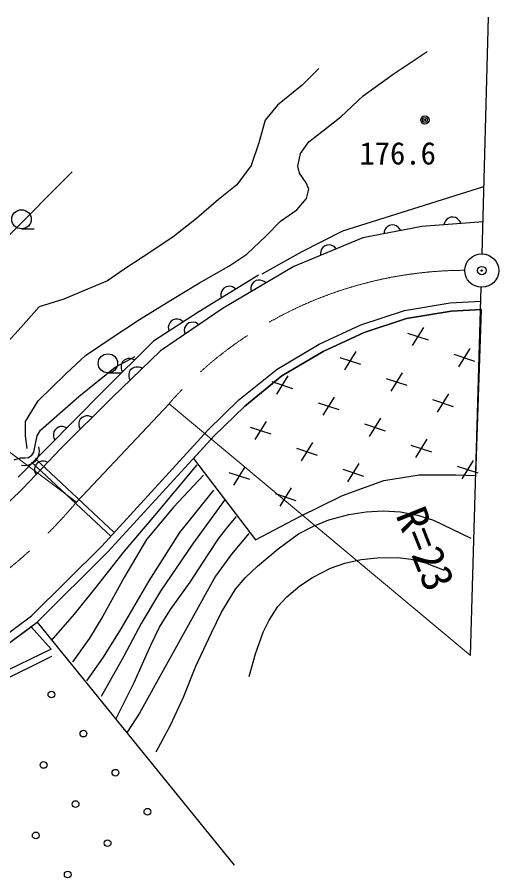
# Model space of a CAD drawing. Units: millimetres, scale not verified. Extents: x 40000 to 680000, y 20000 to 380000.
# Drawn here: x 512156 to 540426, y 268950 to 319511 of the extents above; entities that cross this region are included whole.
import ezdxf
from ezdxf.enums import TextEntityAlignment as Align

# ---------------------------------------------------------------- set-up
doc = ezdxf.new("R2010")
doc.units = ezdxf.units.MM
doc.header["$LTSCALE"] = 1000
doc.header["$PDMODE"] = 32
doc.header["$PDSIZE"] = 500
doc.linetypes.add('CHAIN', pattern=[18.5, 12, -1.5, 3.5, -1.5])
for name, color, linetype, lineweight in [('S-BGD', 7, 'Continuous', 25), ('S-BMK', 2, 'CHAIN', 13), ('S-BMK-OTRS', 5, 'Continuous', 25), ('S-BMK-SRVR', 3, 'Continuous', 25), ('S-STR-HTXT', 7, 'Continuous', 13)]:
    doc.layers.add(name, color=color, linetype=linetype, lineweight=lineweight)
doc.layers.add('S-OTRS', color=6, linetype='Continuous')
doc.styles.add('ＭＳ ゴシック', font='')
doc.styles.get('ＭＳ ゴシック').set_extended_font_data('MS Gothic')

msp = doc.modelspace()

# ---------------------------------------------------------------- linework, layer by layer
at = {"layer": 'S-BGD'}
for p, q in [((535348, 316917), (536220, 317488)), ((534217, 316156), (535348, 316917)), ((529855, 316505), (528886, 315522)), ((532472, 314888), (534217, 316156)), ((528886, 315522), (527432, 314350)), ((531148, 313652), (532472, 314888)), ((527432, 314350), (526721, 313462)), ((529274, 312194), (531148, 313652)), ((526721, 313462), (526334, 312131)), ((526334, 312131), (525881, 310799)), ((528789, 311497), (529274, 312194)), ((528627, 310768), (528789, 311497)), ((525881, 310799), (525041, 309658)), ((528724, 310356), (528627, 310768)), ((511504, 306523), (515381, 310428)), ((529112, 309785), (528724, 310356)), ((525041, 309658), (523975, 308802)), ((529274, 309405), (529112, 309785)), ((529144, 308866), (529274, 309405)), ((523975, 308802), (522683, 307693)), ((528563, 308200), (529144, 308866)), ((527608, 307524), (528563, 308200)), ((522683, 307693), (521293, 306583)), ((526768, 306668), (527608, 307524)), ((539502, 307481), (535910, 307223)), ((537239, 307436), (537207, 307316)), ((537291, 307538), (537239, 307436)), ((537383, 307643), (537291, 307538)), ((537479, 307709), (537383, 307643)), ((537596, 307757), (537479, 307709)), ((537755, 307768), (537596, 307757)), ((537878, 307738), (537755, 307768)), ((537982, 307686), (537878, 307738)), ((538089, 307596), (537982, 307686)), ((538156, 307502), (538089, 307596)), ((538205, 307388), (538156, 307502)), ((512408, 307079), (513158, 307079)), ((535910, 307223), (532450, 306544)), ((533706, 306910), (533690, 306787)), ((533745, 307018), (533706, 306910)), ((533823, 307133), (533745, 307018)), ((533909, 307210), (533823, 307133)), ((534019, 307272), (533909, 307210)), ((534176, 307303), (534019, 307272)), ((534302, 307287), (534176, 307303)), ((534411, 307249), (534302, 307287)), ((534529, 307172), (534411, 307249)), ((534607, 307087), (534529, 307172)), ((534670, 306979), (534607, 307087)), ((521293, 306583), (519549, 305442)), ((525637, 305591), (526768, 306668)), ((532450, 306544), (528403, 304872)), ((530095, 305975), (530026, 305883)), ((530190, 306057), (530095, 305975)), ((530337, 306118), (530190, 306057)), ((530463, 306128), (530337, 306118)), ((530579, 306111), (530463, 306128)), ((530710, 306059), (530579, 306111)), ((530804, 305992), (530710, 306059)), ((530887, 305898), (530804, 305992)), ((519549, 305442), (518418, 304681)), ((524571, 304893), (525637, 305591)), ((529973, 305755), (529956, 305641)), ((529956, 305641), (529966, 305518)), ((530026, 305883), (529973, 305755)), ((522858, 303911), (524571, 304893)), ((518418, 304681), (517449, 304016)), ((528403, 304872), (524251, 302417)), ((517449, 304016), (516285, 303540)), ((521178, 302896), (522858, 303911)), ((526327, 304350), (522813, 302208)), ((526042, 303957), (525960, 303863)), ((526179, 304038), (526042, 303957)), ((526302, 304065), (526179, 304038)), ((526419, 304065), (526302, 304065)), ((526556, 304032), (526419, 304065)), ((526659, 303978), (526556, 304032)), ((526755, 303898), (526659, 303978)), ((516285, 303540), (514896, 302938)), ((524147, 303390), (524114, 303255)), ((524200, 303492), (524147, 303390)), ((524281, 303588), (524200, 303492)), ((524417, 303670), (524281, 303588)), ((524540, 303699), (524417, 303670)), ((524656, 303701), (524540, 303699)), ((524794, 303669), (524656, 303701)), ((524898, 303617), (524794, 303669)), ((524995, 303538), (524898, 303617)), ((525905, 303762), (525871, 303627)), ((525871, 303627), (525871, 303513)), ((525871, 303513), (525899, 303392)), ((525960, 303863), (525905, 303762)), ((514896, 302938), (513442, 302494)), ((519337, 301755), (521178, 302896)), ((524114, 303255), (524116, 303141)), ((524116, 303141), (524146, 303020)), ((513442, 302494), (512214, 301099)), ((524251, 302417), (520577, 299910)), ((534882, 302279), (537575, 302731)), ((537575, 302731), (539373, 302832)), ((522813, 302208), (520151, 300485)), ((532331, 301444), (534882, 302279)), ((535004, 301802), (537631, 302242)), ((537631, 302242), (535004, 301802)), ((537631, 302242), (539402, 302342)), ((539402, 302342), (537631, 302242)), ((539072, 292583), (539402, 302342)), ((517786, 300741), (519337, 301755)), ((521056, 301446), (521027, 301310)), ((521106, 301549), (521056, 301446)), ((521184, 301647), (521106, 301549)), ((521318, 301734), (521184, 301647)), ((521440, 301766), (521318, 301734)), ((521556, 301771), (521440, 301766)), ((521695, 301743), (521556, 301771)), ((521800, 301693), (521695, 301743)), ((521900, 301617), (521800, 301693)), ((522033, 301358), (521985, 301253)), ((522109, 301457), (522033, 301358)), ((522240, 301547), (522109, 301457)), ((522361, 301582), (522240, 301547)), ((522478, 301589), (522361, 301582)), ((522617, 301565), (522478, 301589)), ((522723, 301518), (522617, 301565)), ((522824, 301444), (522723, 301518)), ((529887, 300297), (532331, 301444)), ((532519, 300989), (535004, 301802)), ((535004, 301802), (532519, 300989)), ((512214, 301099), (510631, 299390)), ((521027, 301310), (521032, 301196)), ((521032, 301196), (521065, 301076)), ((521985, 301253), (521960, 301117)), ((521960, 301117), (521968, 301003)), ((521968, 301003), (522004, 300884)), ((530124, 299865), (532519, 300989)), ((532519, 300989), (530124, 299865)), ((535074, 300953), (536288, 300553)), ((536013, 301290), (535348, 300216)), ((516170, 299631), (517786, 300741)), ((520151, 300485), (517223, 297559)), ((520577, 299910), (517702, 297142)), ((527407, 298838), (529887, 300297)), ((527696, 298436), (530124, 299865)), ((530124, 299865), (527696, 298436)), ((532029, 299863), (531364, 298789)), ((538733, 300049), (538068, 298975)), ((515007, 298554), (516170, 299631)), ((518444, 299367), (518332, 299255)), ((518556, 299423), (518444, 299367)), ((518669, 299452), (518556, 299423)), ((518811, 299453), (518669, 299452)), ((518924, 299426), (518811, 299453)), ((519038, 299372), (518924, 299426)), ((531090, 299526), (532303, 299125)), ((537794, 299712), (539007, 299312)), ((518276, 299143), (518249, 299032)), ((518249, 299032), (518250, 298893)), ((518250, 298893), (518279, 298783)), ((518332, 299255), (518276, 299143)), ((518903, 298875), (518789, 298765)), ((519016, 298929), (518903, 298875)), ((519130, 298956), (519016, 298929)), ((519271, 298955), (519130, 298956)), ((519384, 298926), (519271, 298955)), ((519497, 298869), (519384, 298926)), ((525175, 297030), (527407, 298838)), ((513392, 296969), (515007, 298554)), ((517481, 298616), (518231, 298616)), ((518279, 298783), (518337, 298672)), ((518702, 298544), (518700, 298405)), ((518700, 298405), (518728, 298294)), ((518731, 298654), (518702, 298544)), ((518789, 298765), (518731, 298654)), ((525511, 296667), (527696, 298436)), ((527696, 298436), (525511, 296667)), ((528045, 298435), (527380, 297362)), ((534748, 298622), (534084, 297548)), ((518728, 298294), (518783, 298182)), ((527105, 298099), (528319, 297698)), ((533809, 298285), (535023, 297884)), ((517223, 297559), (512219, 292493)), ((537468, 297381), (536803, 296307)), ((512649, 295764), (513392, 296969)), ((517702, 297142), (514721, 294164)), ((523355, 295247), (525175, 297030)), ((529825, 296858), (531038, 296457)), ((530764, 297194), (530099, 296121)), ((536529, 297044), (537742, 296643)), ((523717, 294910), (525511, 296667)), ((525511, 296667), (523717, 294910)), ((515856, 295886), (515800, 295774)), ((515968, 295998), (515856, 295886)), ((516081, 296054), (515968, 295998)), ((516194, 296083), (516081, 296054)), ((516335, 296084), (516194, 296083)), ((516448, 296057), (516335, 296084)), ((516562, 296003), (516448, 296057)), ((533484, 295953), (532819, 294880)), ((512649, 294908), (512649, 295764)), ((514475, 295369), (514364, 295256)), ((514587, 295426), (514475, 295369)), ((514700, 295456), (514587, 295426)), ((514841, 295458), (514700, 295456)), ((514955, 295432), (514841, 295458)), ((515069, 295378), (514955, 295432)), ((515800, 295774), (515773, 295663)), ((515773, 295663), (515774, 295524)), ((515774, 295524), (515804, 295414)), ((515804, 295414), (515861, 295303)), ((525841, 295431), (527054, 295030)), ((526780, 295767), (526115, 294694)), ((532544, 295617), (533758, 295216)), ((512746, 294179), (512649, 294908)), ((514309, 295145), (514282, 295033)), ((514282, 295033), (514285, 294895)), ((514285, 294895), (514315, 294784)), ((514364, 295256), (514309, 295145)), ((514315, 294784), (514373, 294674)), ((517119, 288435), (523355, 295247)), ((517483, 288098), (523717, 294910)), ((523717, 294910), (522504, 293584)), ((529499, 294526), (528834, 293453)), ((535264, 294376), (536477, 293975)), ((536203, 294712), (535538, 293639)), ((514721, 294164), (512485, 291814)), ((513431, 293845), (513356, 293633)), ((513413, 294260), (513444, 294033)), ((513444, 294033), (513431, 293845)), ((528560, 294190), (529773, 293789)), ((513032, 293286), (512823, 293194)), ((512996, 293378), (517646, 289023)), ((513175, 293396), (513032, 293286)), ((513256, 293483), (513175, 293396)), ((513203, 293591), (517853, 289236)), ((513350, 293327), (513241, 293213)), ((513356, 293633), (513256, 293483)), ((513462, 293387), (513350, 293327)), ((513574, 293418), (513462, 293387)), ((513715, 293423), (513574, 293418)), ((513829, 293399), (513715, 293423)), ((513944, 293348), (513829, 293399)), ((522504, 293584), (526139, 288811)), ((532219, 293285), (531554, 292212)), ((538922, 293472), (538258, 292398)), ((512591, 293163), (512400, 293176)), ((512823, 293194), (512591, 293163)), ((513189, 293100), (513164, 292988)), ((513164, 292988), (513169, 292849)), ((513169, 292849), (513201, 292739)), ((513241, 293213), (513189, 293100)), ((524576, 292763), (525789, 292362)), ((525515, 293099), (524850, 292026)), ((531280, 292949), (532493, 292548)), ((537983, 293135), (539197, 292734)), ((513201, 292739), (513262, 292630)), ((531254, 291415), (533676, 292282)), ((533676, 292282), (535753, 292622)), ((535753, 292622), (537906, 292622)), ((537906, 292622), (539072, 292583)), ((512485, 291814), (510249, 289672)), ((528234, 291858), (527569, 290785)), ((527295, 291522), (528509, 291121)), ((528754, 290170), (531254, 291415)), ((526139, 288811), (528754, 290170)), ((512996, 284333), (517119, 288435)), ((513326, 283963), (517483, 288098)), ((509701, 281900), (512996, 284333)), ((509958, 281476), (513326, 283963)), ((509958, 281476), (512973, 283702)), ((512973, 283702), (514149, 282389)), ((513326, 283963), (524884, 269686)), ((514149, 282389), (508197, 279512)), ((508369, 279089), (514192, 281966))]:
    msp.add_line(p, q, dxfattribs=at)
for points in [[(526527, 304437), (528852, 305731), (531266, 306954), (539557, 309571)], [(511980, 293507), (512341, 293628), (512613, 293629), (512810, 293646), (513011, 293775), (513130, 293960), (513240, 294542), (513326, 294910), (513525, 295245), (515775, 297220), (517902, 298955), (519078, 299578)], [(514159, 282899), (515519, 284442), (516860, 286119), (518447, 288139), (520131, 290113), (522713, 293209)], [(523083, 292614), (521359, 290744), (519752, 288822), (518448, 286638), (517183, 284320), (516393, 283030), (515476, 281742), (515405, 281644)], [(516247, 280520), (517223, 281908), (518262, 283584), (519903, 286389), (521703, 289244), (523690, 291722)], [(524330, 291127), (522448, 288558), (520576, 285784), (519438, 283891), (518407, 281973), (517089, 279595)], [(520322, 276357), (521161, 277920), (521911, 279559), (522646, 281379), (523554, 283341), (524158, 284555), (524965, 285911), (525531, 286576), (526259, 287250), (527466, 288268), (528675, 289150), (529557, 289612), (530459, 289971), (531615, 290285), (532642, 290451), (533641, 290509), (534661, 290445), (535647, 290257), (536603, 289957), (538778, 288913)], [(517964, 278307), (519017, 280421), (519995, 282609), (520512, 283670), (521147, 284716), (522314, 286311), (523374, 287937), (524014, 288931), (524697, 289787), (525037, 290169)], [(525744, 289178), (524727, 287965), (523801, 286680), (519336, 278631), (518604, 277514)], [(525778, 280785), (526141, 282111), (526595, 283379), (526941, 284091), (527462, 284882), (527993, 285466), (528755, 286109), (529481, 286598), (530542, 287149), (531380, 287444), (532357, 287653), (533288, 287757), (534497, 287770), (535290, 287677), (536118, 287461), (537228, 287030)]]:
    msp.add_lwpolyline(points, dxfattribs=at)
for centre, major_axis in [((536091, 313471), (250, 0)), ((536091, 313471), (150, 0)), ((536091, 313471), (50, 0)), ((512408, 307638), (570, 0)), ((517481, 299175), (570, 0)), ((514165, 279714), (200, 0)), ((516043, 277419), (200, 0)), ((513704, 275577), (200, 0)), ((517921, 275125), (200, 0)), ((515582, 273282), (200, 0)), ((519799, 272831), (200, 0)), ((513244, 271440), (200, 0)), ((517460, 270988), (200, 0)), ((515122, 269146), (200, 0))]:
    msp.add_ellipse(centre, major_axis=major_axis, ratio=0.981115, dxfattribs=at)
at = {"layer": 'S-BMK'}
msp.add_line((515632, 291017), (521068, 296804), dxfattribs=at)
for centre, major_axis, start_param, end_param in [((538491, 282082), (22994, 0), 1.573579, 2.430589), ((492507, 309755), (29992, 0), 4.439623, 5.592872)]:
    msp.add_ellipse(centre, major_axis=major_axis, ratio=0.981115, start_param=start_param, end_param=end_param, dxfattribs=at)
at = {"layer": 'S-BMK-OTRS'}
for p, q in [((539452, 305603), (539819, 319511)), ((538760, 282007), (539397, 303642))]:
    msp.add_line(p, q, dxfattribs=at)
at = {"layer": 'S-BMK-SRVR'}
for major_axis in [(1000, 0), (40, 0)]:
    msp.add_ellipse((539426, 304623), major_axis=major_axis, ratio=0.981115, dxfattribs=at)
at = {"layer": 'S-OTRS'}
msp.add_point((539426, 304623), dxfattribs=at)
at = {"layer": 'S-STR-HTXT'}
for p, q in [((491338, 309224), (515632, 291017)), ((521068, 296804), (538760, 282007))]:
    msp.add_line(p, q, dxfattribs=at)

# ---------------------------------------------------------------- texts
at = {"layer": 'S-STR-HTXT', "style": 'ＭＳ ゴシック'}
msp.add_text('176.6', height=1320, dxfattribs=at).set_placement((532246, 310460), align=Align.BOTTOM_LEFT)
msp.add_text('R=23', height=1833, rotation=291.672, dxfattribs=at).set_placement((533842, 290061), align=Align.BOTTOM_LEFT)

doc.saveas('drawing.dxf')
